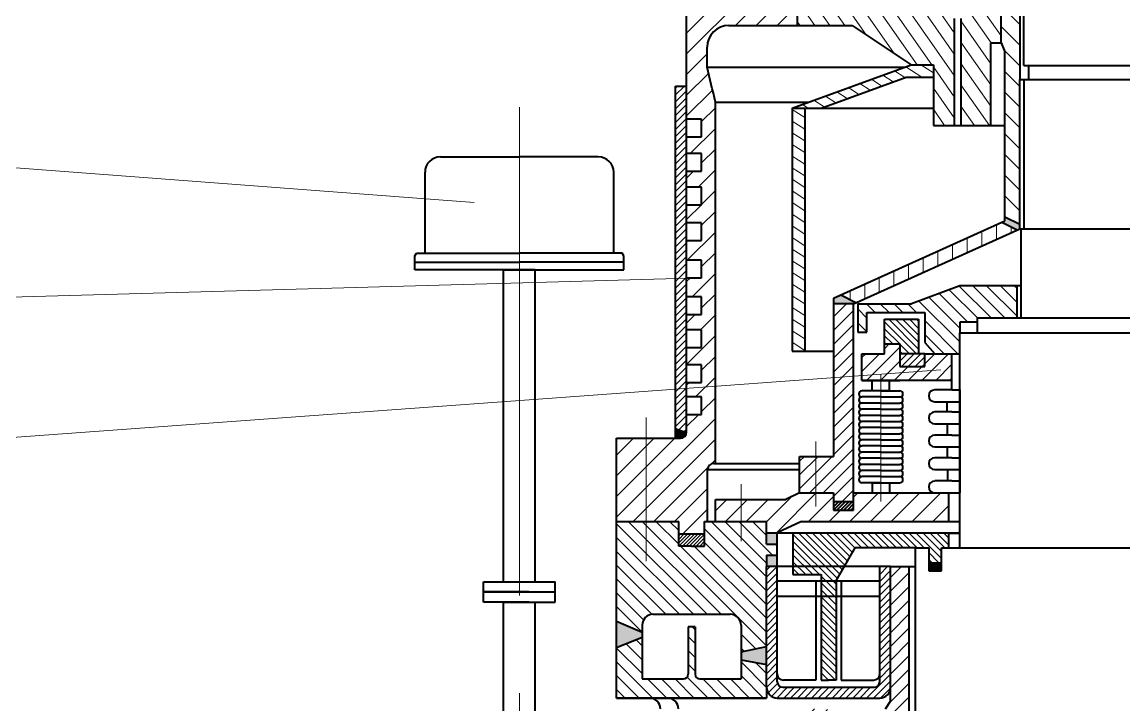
# Model space of a CAD drawing. Header units: millimetres. Extents: x 2879 to 23145, y -3142 to 6314.
# Drawn here: x 22668.9 to 22740.5, y -2592.6 to -2548.2 of the extents above; entities that cross this region are included whole.
import ezdxf

# ---------------------------------------------------------------- set-up
doc = ezdxf.new("R2010")
doc.units = ezdxf.units.MM
doc.linetypes.add('осевая', pattern=[50.8, 31.75, -6.35, 6.35, -6.35])
doc.layers.get('0').update_dxf_attribs({"lineweight": 40})
for name, color, linetype, lineweight in [('1', 7, 'Continuous', 40), ('Оси', 7, 'осевая', 20), ('Размеры', 7, 'Continuous', 20), ('штриховка', 7, 'Continuous', 20)]:
    doc.layers.add(name, color=color, linetype=linetype, lineweight=lineweight)
pattern_1 = [(45, (22325.3025, -3064.2929), (-0.4490128, 0.4490128), [])]
pattern_2 = [(45, (22325.3025, -3064.2929), (-0.2245064, 0.2245064), [])]
pattern_3 = [(135, (22325.3025, -3064.2929), (-0.2245064, -0.2245064), [])]
pattern_4 = [(135, (22325.3025, -3064.2929), (-0.4490128, -0.4490128), [])]

msp = doc.modelspace()

# ---------------------------------------------------------------- hatches: boundary and pattern name
h = msp.add_hatch()
h.set_pattern_fill('ANSI31', color=256, scale=0.05)
h.set_pattern_definition([(45, (22325.3025, -3064.29292), (-0.1122532, 0.1122532), [])])
h.paths.add_polyline_path([(22721.637, -2579.391), (22721.637, -2579.953), (22722.938, -2579.953), (22722.938, -2579.391)])
h = msp.add_hatch(color=256)
h.dxf.hatch_style = 1
h.paths.add_polyline_path([(22717.284, -2582.889), (22717.284, -2583.625), (22717.984, -2583.625), (22717.984, -2582.889)])
h.paths.add_polyline_path([(22717.284, -2581.423), (22717.284, -2582.156), (22717.984, -2582.156), (22717.984, -2581.423)])
h = msp.add_hatch(color=256)
h.dxf.hatch_style = 1
h.paths.add_polyline_path([(22728.661, -2583.901), (22728.661, -2583.369), (22727.824, -2583.369), (22727.824, -2583.901)])
h = msp.add_hatch(color=256)
h.dxf.hatch_style = 1
h.paths.add_polyline_path([(22709.203, -2588.229), (22709.203, -2587.915), (22707.543, -2587.2), (22707.543, -2588.909)])
h.paths.add_polyline_path([(22717.284, -2589.991), (22717.284, -2588.822), (22715.625, -2589.175), (22715.625, -2589.677)])
at = {"layer": 'штриховка'}
h = msp.add_hatch(dxfattribs=at)
h.set_pattern_fill('ANSI31', color=256, scale=0.3)
edge = h.paths.add_edge_path()
edge.add_arc((22713.853, -2577.308), 0.4, 90, 180, ccw=False)
edge.add_line((22713.853, -2576.908), (22713.962, -2576.908))
edge.add_line((22713.962, -2576.908), (22713.962, -2571.893))
edge.add_line((22713.962, -2571.893), (22712.087, -2572.03))
edge.add_line((22712.087, -2572.03), (22712.087, -2572.586))
edge.add_line((22712.087, -2572.586), (22713.067, -2572.586))
edge.add_line((22713.067, -2572.586), (22713.067, -2573.731))
edge.add_line((22713.067, -2573.731), (22712.087, -2573.731))
edge.add_line((22712.087, -2573.731), (22712.087, -2574.87))
edge.add_arc((22711.687, -2574.87), 0.4, 270, 360, ccw=False)
edge.add_line((22711.687, -2575.27), (22711.371, -2575.27))
edge.add_line((22711.371, -2575.27), (22709.457, -2575.27))
edge.add_line((22709.457, -2575.27), (22709.457, -2580.69))
edge.add_line((22709.457, -2580.69), (22711.576, -2580.69))
edge.add_line((22711.576, -2580.69), (22711.576, -2581.488))
edge.add_line((22711.576, -2581.488), (22713.252, -2581.488))
edge.add_line((22713.252, -2581.488), (22713.252, -2580.69))
edge.add_line((22713.252, -2580.69), (22713.453, -2580.69))
edge.add_line((22713.453, -2580.69), (22713.453, -2577.308))
h.paths.add_polyline_path([(22709.457, -2575.27), (22707.543, -2575.27), (22707.543, -2580.69), (22709.457, -2580.69)])
edge = h.paths.add_edge_path()
edge.add_spline(control_points=[(22713.962, -2553.413), (22713.784, -2552.656), (22713.427, -2551.92), (22713.427, -2551.142)], knot_values=[0, 0, 0, 0, 2.333829, 2.333829, 2.333829, 2.333829], degree=3, periodic=0)
edge.add_line((22713.427, -2551.142), (22713.427, -2549.836))
edge.add_arc((22714.827, -2549.836), 1.4, 90, 180, ccw=False)
edge.add_line((22714.827, -2548.436), (22717.935, -2548.436))
edge.add_line((22717.935, -2548.436), (22719.301, -2548.436))
edge.add_line((22719.301, -2548.436), (22719.301, -2543.784))
edge.add_line((22719.301, -2543.784), (22721.845, -2543.784))
edge.add_line((22721.845, -2543.784), (22721.845, -2527.762))
edge.add_line((22721.845, -2527.762), (22718.004, -2528.153))
edge.add_line((22718.004, -2528.153), (22718.004, -2539.342))
edge.add_line((22718.004, -2539.342), (22715.433, -2539.342))
edge.add_line((22715.433, -2539.342), (22715.433, -2540.666))
edge.add_line((22715.433, -2540.666), (22715.433, -2544.879))
edge.add_line((22715.433, -2544.879), (22715.433, -2545.47))
edge.add_line((22715.433, -2545.47), (22713.212, -2545.47))
edge.add_line((22713.212, -2545.47), (22712.087, -2546.826))
edge.add_line((22712.087, -2546.826), (22712.087, -2552.37))
edge.add_line((22712.087, -2552.37), (22712.087, -2554.53))
edge.add_line((22712.087, -2554.53), (22713.067, -2554.53))
edge.add_line((22713.067, -2554.53), (22713.067, -2555.675))
edge.add_line((22713.067, -2555.675), (22712.087, -2555.675))
edge.add_line((22712.087, -2555.675), (22712.087, -2556.762))
edge.add_line((22712.087, -2556.762), (22713.067, -2556.762))
edge.add_line((22713.067, -2556.762), (22713.067, -2557.907))
edge.add_line((22713.067, -2557.907), (22712.087, -2557.907))
edge.add_line((22712.087, -2557.907), (22712.087, -2558.942))
edge.add_line((22712.087, -2558.942), (22713.067, -2558.942))
edge.add_line((22713.067, -2558.942), (22713.067, -2560.087))
edge.add_line((22713.067, -2560.087), (22712.087, -2560.087))
edge.add_line((22712.087, -2560.087), (22712.087, -2561.273))
edge.add_line((22712.087, -2561.273), (22713.067, -2561.273))
edge.add_line((22713.067, -2561.273), (22713.067, -2562.418))
edge.add_line((22713.067, -2562.418), (22712.087, -2562.418))
edge.add_line((22712.087, -2562.418), (22712.087, -2563.697))
edge.add_line((22712.087, -2563.697), (22713.067, -2563.697))
edge.add_line((22713.067, -2563.697), (22713.067, -2564.843))
edge.add_line((22713.067, -2564.843), (22712.087, -2564.87))
edge.add_line((22712.087, -2564.87), (22712.087, -2566.082))
edge.add_line((22712.087, -2566.082), (22713.067, -2566.082))
edge.add_line((22713.067, -2566.082), (22713.067, -2567.228))
edge.add_line((22713.067, -2567.228), (22712.087, -2567.228))
edge.add_line((22712.087, -2567.228), (22712.087, -2568.229))
edge.add_line((22712.087, -2568.229), (22713.067, -2568.229))
edge.add_line((22713.067, -2568.229), (22713.067, -2569.374))
edge.add_line((22713.067, -2569.374), (22712.087, -2569.374))
edge.add_line((22712.087, -2569.374), (22712.087, -2570.495))
edge.add_line((22712.087, -2570.495), (22713.067, -2570.495))
edge.add_line((22713.067, -2570.495), (22713.067, -2571.64))
edge.add_line((22713.067, -2571.64), (22712.087, -2571.64))
edge.add_line((22712.087, -2571.64), (22712.087, -2572.03))
edge.add_line((22712.087, -2572.03), (22713.962, -2571.893))
edge.add_line((22713.962, -2571.893), (22713.962, -2553.413))
h.paths.add_polyline_path([(22721.845, -2518.806), (22721.562, -2518.806), (22721.562, -2516.923), (22721.845, -2516.923), (22721.845, -2515.972), (22720.931, -2515.972), (22720.931, -2515.072), (22720.931, -2514.397), (22718.801, -2514.397), (22716.987, -2514.397), (22716.987, -2515.218), (22718.004, -2515.688), (22718.004, -2528.153), (22721.845, -2527.762)])
h = msp.add_hatch(dxfattribs=at)
h.set_pattern_fill('ANSI31', color=256, scale=0.25, angle=80)
h.paths.add_polyline_path([(22732.519, -2536.512), (22732.061, -2536.512), (22732.061, -2535.598), (22733.506, -2535.598), (22734.004, -2536.02), (22734.57, -2536.02), (22734.57, -2534.863), (22734.004, -2534.863), (22734.004, -2533.794), (22732.686, -2533.794), (22732.686, -2534.82), (22732, -2534.82), (22732, -2535.235), (22730.453, -2535.235), (22730.453, -2535.878), (22730.072, -2535.878), (22730.072, -2546.313), (22730.597, -2546.313), (22730.597, -2547.98), (22729.908, -2547.98), (22729.908, -2554.931), (22731.857, -2554.931), (22731.857, -2549.568), (22732.519, -2549.568)])
h.paths.add_polyline_path([(22729.574, -2535.878), (22728.725, -2535.878), (22728.078, -2536.785), (22728.078, -2538.102), (22727.317, -2538.892), (22724.799, -2538.892), (22724.214, -2538.102), (22723.745, -2538.102), (22723.745, -2543.784), (22722.896, -2543.784), (22722.896, -2546.673), (22729.034, -2546.673), (22729.034, -2546.313), (22729.574, -2546.313)])
h.paths.add_polyline_path([(22729.484, -2547.98), (22729.034, -2547.98), (22729.034, -2547.372), (22721.845, -2547.372), (22721.845, -2543.784), (22719.301, -2543.784), (22719.301, -2548.436), (22722.846, -2548.436), (22726.681, -2550.991), (22728.12, -2550.991), (22728.12, -2554.931), (22729.484, -2554.931)])
h = msp.add_hatch(dxfattribs=at)
h.set_pattern_fill('ANSI31', color=256, scale=0.3, angle=90)
h.paths.add_polyline_path([(22733.734, -2536.512), (22732.519, -2536.512), (22732.519, -2549.568), (22732.759, -2550.146), (22732.761, -2551.946), (22732.761, -2560.869), (22733.734, -2561.347), (22733.734, -2551.946)])
h = msp.add_hatch(dxfattribs=at)
h.set_pattern_fill('ANSI31', color=256, scale=0.2, angle=102)
h.paths.add_polyline_path([(22726.354, -2551.793), (22728.12, -2551.793), (22728.12, -2550.991), (22726.681, -2550.991), (22718.958, -2553.804), (22720.831, -2553.804)])
h = msp.add_hatch(dxfattribs=at)
h.set_pattern_fill('ANSI31', color=256, scale=0.1)
h.set_pattern_definition(pattern_2)
h.paths.add_polyline_path([(22712.087, -2552.37), (22711.371, -2552.37), (22711.371, -2575.27), (22711.687, -2575.27, 0.414214), (22712.087, -2574.87)])
h = msp.add_hatch(dxfattribs=at)
h.set_pattern_fill('ANSI31', color=256, scale=0.2, angle=102)
h.paths.add_polyline_path([(22718.958, -2569.606), (22719.775, -2569.606), (22719.775, -2553.804), (22718.958, -2553.804)])
h = msp.add_hatch(color=256, dxfattribs=at)
h.dxf.hatch_style = 1
h.paths.add_polyline_path([(22722.103, -2565.962), (22721.637, -2566.173), (22721.637, -2566.529), (22722.938, -2566.529), (22723.091, -2566.46)])
h.paths.add_polyline_path([(22733.734, -2561.347), (22732.761, -2560.869), (22732.761, -2561.133), (22732.576, -2561.216), (22733.569, -2561.732), (22733.734, -2561.657)])
h = msp.add_hatch(dxfattribs=at)
h.set_pattern_fill('ANSI31', color=256, scale=0.3, angle=45)
h.set_pattern_definition([(90, (22222.6435, -3064.2929), (-0.9525, 2e-16), [])])
h.paths.add_polyline_path([(22733.569, -2561.732), (22732.576, -2561.216), (22722.103, -2565.962), (22723.091, -2566.46)])
h = msp.add_hatch(dxfattribs=at)
h.set_pattern_fill('ANSI31', color=256, scale=0.2, angle=90)
h.set_pattern_definition(pattern_4)
h.paths.add_polyline_path([(22729.837, -2567.732), (22730.981, -2567.732), (22730.981, -2567.445), (22733.56, -2567.445), (22733.56, -2565.362), (22729.837, -2565.362), (22726.71, -2566.529), (22723.205, -2566.529), (22723.205, -2568.37), (22723.806, -2568.37), (22723.806, -2567.102), (22727.561, -2567.102), (22727.561, -2569.046), (22728.209, -2569.781), (22729.837, -2569.781), (22729.837, -2568.41)])
h = msp.add_hatch(dxfattribs=at)
h.set_pattern_fill('ANSI31', color=256, scale=0.2)
h.set_pattern_definition(pattern_1)
h.paths.add_polyline_path([(22722.938, -2566.529), (22721.637, -2566.529), (22721.637, -2576.455), (22719.433, -2576.455), (22719.433, -2578.829), (22721.637, -2578.829), (22721.637, -2579.391), (22722.938, -2579.391), (22722.938, -2578.829)])
h = msp.add_hatch(dxfattribs=at)
h.set_pattern_fill('ANSI31', color=256, scale=0.1, angle=90)
h.set_pattern_definition(pattern_3)
h.paths.add_polyline_path([(22725.948, -2569.146), (22725.948, -2569.781), (22727.164, -2569.781), (22727.164, -2567.531), (22724.951, -2567.531), (22724.951, -2569.146)])
h = msp.add_hatch(dxfattribs=at)
h.set_pattern_fill('ANSI31', color=256, scale=0.2)
h.set_pattern_definition(pattern_1)
h.paths.add_polyline_path([(22725.948, -2570.604), (22725.948, -2569.781), (22725.948, -2569.146), (22724.951, -2569.146), (22724.951, -2569.781), (22723.474, -2569.781), (22723.474, -2571.517), (22729.328, -2571.517), (22729.328, -2569.781), (22727.561, -2569.781), (22727.561, -2570.604)])
h = msp.add_hatch(dxfattribs=at)
h.set_pattern_fill('ANSI31', color=256, scale=0.1)
h.set_pattern_definition(pattern_2)
h.paths.add_polyline_path([(22727.561, -2570.604), (22727.561, -2569.781), (22725.948, -2569.781), (22725.948, -2570.604)])
h = msp.add_hatch(color=256, dxfattribs=at)
h.dxf.hatch_style = 1
h.paths.add_polyline_path([(22711.371, -2574.619), (22711.371, -2575.27), (22711.687, -2575.27, 0.414214), (22712.087, -2574.87)])
h = msp.add_hatch(dxfattribs=at)
h.set_pattern_fill('ANSI31', color=256, scale=0.3)
h.set_pattern_definition([(45, (22325.3025, -3064.2929), (-0.6735192, 0.6735192), [])])
h.paths.add_polyline_path([(22713.962, -2579.25), (22713.962, -2580.69), (22717.284, -2580.69), (22717.284, -2581.423), (22717.984, -2581.423), (22719.551, -2580.69), (22729.131, -2580.69), (22729.131, -2578.829), (22728.212, -2578.829), (22722.938, -2578.829), (22722.938, -2579.953), (22721.637, -2579.953), (22721.637, -2578.829), (22719.433, -2578.829), (22718.534, -2579.25)])
h = msp.add_hatch(dxfattribs=at)
h.set_pattern_fill('ANSI31', color=256, scale=0.2, angle=90)
h.set_pattern_definition(pattern_4)
h.paths.add_polyline_path([(22717.284, -2583.625), (22717.284, -2582.889), (22717.984, -2582.889), (22717.984, -2582.156), (22717.284, -2582.156), (22717.284, -2580.69), (22713.252, -2580.69), (22713.252, -2582.286), (22712.414, -2582.286), (22711.576, -2582.286), (22711.576, -2580.69), (22707.543, -2580.69), (22707.543, -2587.2), (22709.203, -2587.915), (22709.203, -2587.425, -0.414214), (22709.903, -2586.725), (22714.925, -2586.725, -0.414214), (22715.625, -2587.425), (22715.625, -2589.175), (22717.284, -2588.822)])
h.paths.add_polyline_path([(22709.203, -2588.229), (22707.543, -2588.909), (22707.543, -2592.17), (22717.284, -2592.17), (22717.284, -2591.47), (22717.284, -2589.991), (22715.625, -2589.677), (22715.625, -2590.926), (22712.942, -2590.926, -0.414214), (22712.642, -2590.626), (22712.642, -2587.532), (22712.186, -2587.532), (22712.186, -2590.626, -0.414214), (22711.886, -2590.926), (22709.203, -2590.926)])
h = msp.add_hatch(dxfattribs=at)
h.set_pattern_fill('ANSI31', color=256, scale=0.05)
h.set_pattern_definition([(45, (22325.3025, -3065.1139), (-0.1122532, 0.1122532), [])])
h.paths.add_polyline_path([(22712.414, -2582.286), (22713.252, -2582.286), (22713.252, -2581.488), (22711.576, -2581.488), (22711.576, -2582.286)])
h = msp.add_hatch(dxfattribs=at)
h.set_pattern_fill('ANSI31', color=256, scale=0.1, angle=90)
h.set_pattern_definition(pattern_3)
h.paths.add_polyline_path([(22729.131, -2581.443), (22718.994, -2581.443), (22718.994, -2583.625), (22722.339, -2583.625), (22723.05, -2582.41), (22726.957, -2582.41), (22727.824, -2582.41), (22727.824, -2583.369), (22728.661, -2583.369), (22728.661, -2582.41), (22729.131, -2582.41)])
h.paths.add_polyline_path([(22722.339, -2583.625), (22718.994, -2583.625), (22718.994, -2584.146), (22720.825, -2584.146), (22720.825, -2584.55), (22721.798, -2584.55)])
h.paths.add_polyline_path([(22721.798, -2585.547), (22720.825, -2585.547), (22720.825, -2591.007), (22721.312, -2591.007), (22721.798, -2591.007)])
h.paths.add_polyline_path([(22721.798, -2584.55), (22720.825, -2584.55), (22720.825, -2585.547), (22721.798, -2585.547)])
h = msp.add_hatch(dxfattribs=at)
h.set_pattern_fill('ANSI31', color=256, scale=0.1)
h.set_pattern_definition(pattern_2)
h.paths.add_polyline_path([(22717.984, -2583.625), (22717.284, -2583.625), (22717.284, -2591.47, 0.414214), (22717.984, -2592.17), (22724.639, -2592.17, 0.414214), (22725.339, -2591.47), (22725.339, -2583.625), (22724.639, -2583.625), (22724.639, -2591.12, -0.414214), (22724.289, -2591.47), (22718.334, -2591.47, -0.414214), (22717.984, -2591.12)])
h = msp.add_hatch(dxfattribs=at)
h.set_pattern_fill('ANSI31', color=256, scale=0.2)
h.set_pattern_definition(pattern_1)
h.paths.add_polyline_path([(22720.118, -2636.774), (22721.242, -2636.774), (22721.242, -2592.87), (22720.118, -2592.87)])
h.paths.add_polyline_path([(22725.011, -2592.87), (22725.011, -2637.629), (22724.08, -2640.254), (22724.08, -2643.825), (22727.08, -2643.825), (22727.08, -2638.167), (22726.559, -2637.711), (22726.559, -2593.425), (22726.559, -2583.625), (22725.339, -2583.625), (22725.339, -2592.375)])

# ---------------------------------------------------------------- linework, layer by layer
for p, q in [((22734.004, -2551.033), (22734.004, -2536.02)), ((22719.301, -2548.436), (22719.301, -2543.784)), ((22712.087, -2552.37), (22712.087, -2546.826)), ((22714.827, -2548.436), (22717.935, -2548.436)), ((22717.935, -2548.436), (22719.301, -2548.436)), ((22719.301, -2548.436), (22722.846, -2548.436)), ((22722.846, -2548.436), (22726.681, -2550.991)), ((22713.427, -2551.142), (22713.427, -2549.836)), ((22732.761, -2551.946), (22732.759, -2550.146)), ((22718.958, -2553.804), (22726.681, -2550.991)), ((22728.12, -2550.991), (22728.12, -2554.931)), ((22734.004, -2551.033), (22741.947, -2551.033)), ((22734.33, -2551.946), (22734.33, -2551.033)), ((22720.831, -2553.804), (22726.354, -2551.793)), ((22732.761, -2561.133), (22732.761, -2551.946)), ((22733.734, -2561.657), (22733.734, -2551.946)), ((22733.734, -2551.946), (22734.004, -2551.946)), ((22734.004, -2551.946), (22734.004, -2561.657)), ((22734.004, -2551.946), (22741.947, -2551.946)), ((22711.371, -2552.37), (22712.087, -2552.37)), ((22711.371, -2575.27), (22711.371, -2552.37)), ((22712.087, -2574.87), (22712.087, -2552.37)), ((22713.962, -2576.908), (22713.962, -2553.413)), ((22718.958, -2553.804), (22718.958, -2569.606)), ((22719.775, -2553.804), (22719.775, -2569.606)), ((22713.067, -2554.53), (22712.087, -2554.53)), ((22713.067, -2555.675), (22713.067, -2554.53)), ((22712.087, -2555.675), (22713.067, -2555.675)), ((22696.095, -2556.978), (22701.225, -2556.978)), ((22706.355, -2556.978), (22701.225, -2556.978)), ((22713.067, -2556.762), (22712.087, -2556.762)), ((22713.067, -2557.907), (22713.067, -2556.762)), ((22712.087, -2557.907), (22713.067, -2557.907)), ((22695.095, -2563.244), (22695.095, -2557.978)), ((22707.355, -2563.244), (22707.355, -2557.978)), ((22713.067, -2558.942), (22712.087, -2558.942)), ((22713.067, -2560.087), (22713.067, -2558.942)), ((22712.087, -2560.087), (22713.067, -2560.087)), ((22713.067, -2561.273), (22712.087, -2561.273)), ((22713.067, -2562.418), (22713.067, -2561.273)), ((22721.637, -2566.173), (22732.761, -2561.133)), ((22732.576, -2561.216), (22733.569, -2561.732)), ((22732.761, -2560.869), (22733.734, -2561.347)), ((22722.938, -2566.529), (22733.734, -2561.657)), ((22733.734, -2561.657), (22733.827, -2561.657)), ((22733.827, -2567.445), (22733.827, -2561.657)), ((22733.827, -2561.657), (22741.947, -2561.657)), ((22712.087, -2562.418), (22713.067, -2562.418)), ((22694.444, -2563.403), (22694.539, -2563.244)), ((22694.444, -2563.83), (22694.444, -2563.403)), ((22694.539, -2563.244), (22701.225, -2563.244)), ((22707.912, -2563.244), (22701.225, -2563.244)), ((22708.007, -2563.403), (22707.912, -2563.244)), ((22708.007, -2563.83), (22708.007, -2563.403)), ((22694.444, -2564.313), (22694.444, -2563.83)), ((22694.444, -2563.83), (22701.225, -2563.83)), ((22701.225, -2564.313), (22694.444, -2564.313)), ((22700.195, -2584.607), (22700.195, -2564.313)), ((22700.195, -2564.313), (22702.256, -2564.313)), ((22702.256, -2564.313), (22700.195, -2564.313)), ((22708.007, -2563.83), (22701.225, -2563.83)), ((22701.225, -2564.313), (22708.007, -2564.313)), ((22702.256, -2584.607), (22702.256, -2564.313)), ((22708.007, -2564.313), (22708.007, -2563.83)), ((22713.067, -2563.697), (22712.087, -2563.697)), ((22713.067, -2564.843), (22713.067, -2563.697)), ((22712.087, -2564.843), (22713.067, -2564.843)), ((22729.837, -2565.362), (22726.71, -2566.529)), ((22733.827, -2565.362), (22729.837, -2565.362)), ((22733.56, -2567.445), (22733.56, -2565.362)), ((22713.067, -2566.082), (22712.087, -2566.082)), ((22713.067, -2567.228), (22713.067, -2566.082)), ((22721.637, -2566.173), (22721.637, -2576.455)), ((22722.938, -2566.529), (22721.637, -2566.529)), ((22723.091, -2566.46), (22722.103, -2565.962)), ((22722.938, -2578.829), (22722.938, -2566.529)), ((22723.205, -2566.529), (22726.71, -2566.529)), ((22723.205, -2566.529), (22723.205, -2568.37)), ((22712.087, -2567.228), (22713.067, -2567.228)), ((22723.806, -2567.102), (22727.561, -2567.102)), ((22723.806, -2568.37), (22723.806, -2567.102)), ((22727.561, -2567.102), (22727.561, -2569.046)), ((22724.951, -2567.531), (22727.164, -2567.531)), ((22724.951, -2569.146), (22724.951, -2567.531)), ((22727.164, -2567.531), (22727.164, -2569.781)), ((22729.837, -2567.732), (22729.837, -2568.41)), ((22730.981, -2567.732), (22729.837, -2567.732)), ((22730.981, -2567.445), (22741.947, -2567.445)), ((22730.981, -2568.41), (22730.981, -2567.445)), ((22713.067, -2568.229), (22712.087, -2568.229)), ((22713.067, -2569.374), (22713.067, -2568.229)), ((22723.205, -2568.37), (22723.806, -2568.37)), ((22729.837, -2568.41), (22741.947, -2568.41)), ((22729.837, -2582.41), (22729.837, -2568.41)), ((22712.087, -2569.374), (22713.067, -2569.374)), ((22724.951, -2569.146), (22725.948, -2569.146)), ((22724.951, -2569.781), (22724.951, -2569.146)), ((22725.948, -2569.146), (22725.948, -2569.781)), ((22727.561, -2569.046), (22728.209, -2569.781)), ((22718.958, -2569.606), (22721.637, -2569.606)), ((22723.474, -2571.517), (22723.474, -2569.781)), ((22723.474, -2569.781), (22724.951, -2569.781)), ((22725.948, -2569.781), (22725.948, -2570.604)), ((22727.561, -2569.781), (22725.948, -2569.781)), ((22727.561, -2569.781), (22729.837, -2569.781)), ((22727.561, -2570.604), (22727.561, -2569.781)), ((22729.328, -2572.129), (22729.328, -2569.781)), ((22713.067, -2570.495), (22712.087, -2570.495)), ((22713.067, -2571.64), (22713.067, -2570.495)), ((22725.948, -2570.604), (22727.561, -2570.604)), ((22729.328, -2571.517), (22723.474, -2571.517)), ((22723.474, -2571.517), (22725.948, -2571.517)), ((22724.141, -2572.192), (22724.141, -2571.517)), ((22725.281, -2572.192), (22725.281, -2571.517)), ((22712.087, -2571.64), (22713.067, -2571.64)), ((22724.711, -2572.192), (22723.474, -2572.192)), ((22725.281, -2572.192), (22724.141, -2572.192)), ((22724.711, -2572.192), (22725.948, -2572.192)), ((22729.328, -2572.129), (22728.212, -2572.129)), ((22729.328, -2572.129), (22729.837, -2572.129)), ((22729.837, -2572.129), (22729.837, -2578.829)), ((22713.067, -2572.586), (22712.087, -2572.586)), ((22713.067, -2573.731), (22713.067, -2572.586)), ((22724.711, -2572.59), (22723.474, -2572.59)), ((22724.711, -2572.59), (22723.474, -2572.59)), ((22724.711, -2572.59), (22725.948, -2572.59)), ((22724.711, -2572.59), (22725.948, -2572.59)), ((22728.212, -2572.902), (22729.837, -2572.902)), ((22729.024, -2573.566), (22729.024, -2572.902)), ((22724.711, -2572.989), (22723.474, -2572.989)), ((22724.711, -2572.989), (22723.474, -2572.989)), ((22724.711, -2573.388), (22723.474, -2573.388)), ((22724.711, -2573.388), (22723.474, -2573.388)), ((22724.711, -2572.989), (22725.948, -2572.989)), ((22724.711, -2572.989), (22725.948, -2572.989)), ((22724.711, -2573.388), (22725.948, -2573.388)), ((22724.711, -2573.388), (22725.948, -2573.388)), ((22729.328, -2573.566), (22728.212, -2573.566)), ((22729.328, -2573.566), (22729.837, -2573.566)), ((22712.087, -2573.731), (22713.067, -2573.731)), ((22724.711, -2573.786), (22723.474, -2573.786)), ((22724.711, -2573.786), (22723.474, -2573.786)), ((22724.711, -2574.185), (22723.474, -2574.185)), ((22724.711, -2574.185), (22723.474, -2574.185)), ((22724.711, -2573.786), (22725.948, -2573.786)), ((22724.711, -2573.786), (22725.948, -2573.786)), ((22724.711, -2574.185), (22725.948, -2574.185)), ((22724.711, -2574.185), (22725.948, -2574.185)), ((22728.212, -2574.339), (22729.837, -2574.339)), ((22729.024, -2574.339), (22729.024, -2575.065)), ((22724.711, -2574.583), (22723.474, -2574.583)), ((22724.711, -2574.583), (22723.474, -2574.583)), ((22724.711, -2574.982), (22723.474, -2574.982)), ((22724.711, -2574.982), (22723.474, -2574.982)), ((22724.711, -2574.583), (22725.948, -2574.583)), ((22724.711, -2574.583), (22725.948, -2574.583)), ((22724.711, -2574.982), (22725.948, -2574.982)), ((22724.711, -2574.982), (22725.948, -2574.982)), ((22729.328, -2575.065), (22728.212, -2575.065)), ((22729.328, -2575.065), (22729.837, -2575.065)), ((22707.543, -2592.17), (22707.543, -2575.27)), ((22707.543, -2575.27), (22711.371, -2575.27)), ((22711.371, -2575.27), (22711.687, -2575.27)), ((22724.711, -2575.381), (22723.474, -2575.381)), ((22724.711, -2575.381), (22723.474, -2575.381)), ((22724.711, -2575.779), (22723.474, -2575.779)), ((22724.711, -2575.779), (22723.474, -2575.779)), ((22724.711, -2575.381), (22725.948, -2575.381)), ((22724.711, -2575.381), (22725.948, -2575.381)), ((22724.711, -2575.779), (22725.948, -2575.779)), ((22724.711, -2575.779), (22725.948, -2575.779)), ((22728.212, -2575.837), (22729.837, -2575.837)), ((22729.024, -2575.837), (22729.024, -2576.54)), ((22719.433, -2576.455), (22721.637, -2576.455)), ((22719.433, -2578.829), (22719.433, -2576.455)), ((22724.711, -2576.178), (22723.474, -2576.178)), ((22724.711, -2576.178), (22723.474, -2576.178)), ((22724.711, -2576.178), (22725.948, -2576.178)), ((22724.711, -2576.178), (22725.948, -2576.178)), ((22729.328, -2576.54), (22728.212, -2576.54)), ((22729.328, -2576.54), (22729.837, -2576.54)), ((22713.853, -2576.908), (22719.433, -2576.908)), ((22724.711, -2576.577), (22723.474, -2576.577)), ((22724.711, -2576.577), (22723.474, -2576.577)), ((22724.711, -2576.975), (22723.474, -2576.975)), ((22724.711, -2576.975), (22723.474, -2576.975)), ((22724.711, -2576.577), (22725.948, -2576.577)), ((22724.711, -2576.577), (22725.948, -2576.577)), ((22724.711, -2576.975), (22725.948, -2576.975)), ((22724.711, -2576.975), (22725.948, -2576.975)), ((22713.453, -2577.308), (22719.433, -2577.308)), ((22713.453, -2580.69), (22713.453, -2577.308)), ((22724.711, -2577.374), (22723.474, -2577.374)), ((22724.711, -2577.374), (22723.474, -2577.374)), ((22724.711, -2577.773), (22723.474, -2577.773)), ((22724.711, -2577.773), (22723.474, -2577.773)), ((22724.711, -2577.374), (22725.948, -2577.374)), ((22724.711, -2577.374), (22725.948, -2577.374)), ((22724.711, -2577.773), (22725.948, -2577.773)), ((22724.711, -2577.773), (22725.948, -2577.773)), ((22728.212, -2577.313), (22729.837, -2577.313)), ((22729.033, -2577.313), (22729.033, -2578.056)), ((22724.711, -2578.171), (22723.474, -2578.171)), ((22724.141, -2578.171), (22725.281, -2578.171)), ((22724.141, -2578.171), (22724.141, -2578.829)), ((22724.711, -2578.171), (22725.948, -2578.171)), ((22725.281, -2578.171), (22725.281, -2578.829)), ((22729.328, -2578.056), (22728.212, -2578.056)), ((22729.328, -2578.056), (22729.837, -2578.056)), ((22713.962, -2580.69), (22713.962, -2579.25)), ((22713.962, -2579.25), (22718.534, -2579.25)), ((22719.433, -2578.829), (22718.534, -2579.25)), ((22719.433, -2578.829), (22721.637, -2578.829)), ((22721.637, -2578.829), (22721.637, -2579.953)), ((22721.637, -2579.391), (22722.938, -2579.391)), ((22722.938, -2578.829), (22729.837, -2578.829)), ((22722.938, -2579.953), (22722.938, -2578.829)), ((22728.212, -2578.829), (22729.837, -2578.829)), ((22729.131, -2580.69), (22729.131, -2578.829)), ((22707.543, -2592.17), (22707.543, -2579.87)), ((22721.637, -2579.953), (22722.938, -2579.953)), ((22707.543, -2580.69), (22711.576, -2580.69)), ((22711.576, -2582.286), (22711.576, -2580.69)), ((22713.252, -2582.286), (22713.252, -2580.69)), ((22713.252, -2580.69), (22717.284, -2580.69)), ((22717.284, -2582.156), (22717.284, -2580.69)), ((22719.551, -2580.69), (22717.984, -2581.423)), ((22719.551, -2580.69), (22729.837, -2580.69)), ((22711.576, -2581.488), (22713.252, -2581.488)), ((22717.284, -2581.423), (22717.984, -2581.423)), ((22717.284, -2581.423), (22717.984, -2581.423)), ((22717.284, -2581.423), (22717.984, -2581.423)), ((22717.984, -2582.156), (22717.984, -2581.423)), ((22717.984, -2581.423), (22729.837, -2581.423)), ((22718.994, -2581.443), (22718.994, -2584.146)), ((22729.131, -2581.443), (22718.994, -2581.443)), ((22729.131, -2582.41), (22729.131, -2581.443)), ((22729.131, -2581.443), (22729.837, -2581.443)), ((22712.414, -2582.286), (22711.576, -2582.286)), ((22712.414, -2582.286), (22713.252, -2582.286)), ((22717.284, -2582.156), (22717.984, -2582.156)), ((22717.284, -2582.156), (22717.984, -2582.156)), ((22717.984, -2582.889), (22717.984, -2582.156)), ((22717.284, -2582.889), (22717.984, -2582.889)), ((22717.284, -2582.889), (22717.284, -2583.625)), ((22717.984, -2583.625), (22717.984, -2582.889)), ((22721.798, -2584.55), (22723.05, -2582.41)), ((22726.957, -2582.41), (22723.05, -2582.41)), ((22726.957, -2637.425), (22726.957, -2582.41)), ((22726.957, -2582.41), (22727.824, -2582.41)), ((22727.824, -2582.41), (22727.824, -2583.901)), ((22728.661, -2583.901), (22728.661, -2582.41)), ((22728.661, -2582.41), (22741.947, -2582.41)), ((22717.284, -2591.47), (22717.284, -2583.625)), ((22725.339, -2583.625), (22717.284, -2583.625)), ((22717.984, -2591.12), (22717.984, -2583.625)), ((22724.639, -2591.12), (22724.639, -2583.625)), ((22725.339, -2583.625), (22726.559, -2583.625)), ((22725.339, -2592.375), (22725.339, -2583.625)), ((22726.559, -2593.425), (22726.559, -2583.625)), ((22726.559, -2583.625), (22726.957, -2583.625)), ((22727.824, -2583.369), (22728.661, -2583.369)), ((22718.994, -2584.146), (22720.825, -2584.146)), ((22720.825, -2584.146), (22720.825, -2584.55)), ((22727.824, -2583.901), (22728.661, -2583.901)), ((22698.895, -2585.274), (22698.895, -2584.607)), ((22698.895, -2584.607), (22703.556, -2584.607)), ((22703.556, -2585.274), (22703.556, -2584.607)), ((22717.984, -2584.55), (22724.639, -2584.55)), ((22720.481, -2584.55), (22720.481, -2591.007)), ((22720.825, -2584.55), (22720.825, -2591.007)), ((22721.798, -2584.55), (22721.798, -2591.007)), ((22722.142, -2584.55), (22722.142, -2591.007)), ((22698.895, -2585.94), (22698.895, -2585.274)), ((22698.895, -2585.274), (22703.556, -2585.274)), ((22700.609, -2585.274), (22698.895, -2585.274)), ((22701.841, -2585.274), (22700.609, -2585.274)), ((22701.841, -2585.274), (22703.556, -2585.274)), ((22703.556, -2585.94), (22703.556, -2585.274)), ((22717.984, -2585.547), (22724.639, -2585.547)), ((22700.609, -2585.94), (22698.895, -2585.94)), ((22700.195, -2645.239), (22700.195, -2585.94)), ((22700.195, -2585.94), (22702.256, -2585.94)), ((22701.841, -2585.94), (22700.609, -2585.94)), ((22701.841, -2585.94), (22703.556, -2585.94)), ((22702.256, -2645.239), (22702.256, -2585.94)), ((22709.203, -2587.915), (22707.543, -2587.2)), ((22709.903, -2586.725), (22714.925, -2586.725)), ((22709.203, -2587.425), (22709.203, -2590.926)), ((22712.642, -2587.532), (22712.186, -2587.532)), ((22712.186, -2587.532), (22712.186, -2590.626)), ((22712.642, -2587.532), (22712.642, -2590.626)), ((22715.625, -2587.425), (22715.625, -2590.926)), ((22709.203, -2588.229), (22707.543, -2588.909)), ((22715.625, -2589.175), (22717.284, -2588.822)), ((22715.625, -2589.677), (22717.284, -2589.991)), ((22709.203, -2590.926), (22711.886, -2590.926)), ((22712.942, -2590.926), (22715.625, -2590.926)), ((22717.284, -2591.47), (22717.284, -2592.17)), ((22718.334, -2591.47), (22724.289, -2591.47)), ((22720.481, -2591.007), (22718.384, -2591.007)), ((22720.825, -2591.007), (22721.312, -2591.007)), ((22721.798, -2591.007), (22721.312, -2591.007)), ((22722.142, -2591.007), (22724.239, -2591.007)), ((22717.284, -2592.17), (22707.543, -2592.17)), ((22707.543, -2592.17), (22717.284, -2592.17)), ((22717.984, -2592.17), (22724.639, -2592.17)), ((22725.011, -2592.87), (22725.339, -2592.375))]:
    msp.add_line(p, q)
at = {"color": 0}
for p, q in [((22713.427, -2551.142), (22726.268, -2551.142)), ((22726.681, -2550.991), (22728.12, -2550.991)), ((22726.354, -2551.793), (22728.12, -2551.793)), ((22713.962, -2553.413), (22720.027, -2553.414)), ((22718.958, -2553.804), (22728.12, -2553.804))]:
    msp.add_line(p, q, dxfattribs=at)
for centre, radius, start, end in [((22714.827, -2549.836), 1.4, 90, 180), ((22696.095, -2557.978), 1, 90, 180), ((22706.355, -2557.978), 1, 0, 90), ((22723.474, -2572.391), 0.199, 90, 270), ((22725.948, -2572.391), 0.199, 270, 90), ((22728.212, -2572.516), 0.386, 90, 270), ((22723.474, -2572.79), 0.199, 90, 270), ((22725.948, -2572.79), 0.199, 270, 90), ((22723.474, -2573.188), 0.199, 90, 270), ((22723.474, -2573.587), 0.199, 90, 270), ((22725.948, -2573.188), 0.199, 270, 90), ((22725.948, -2573.587), 0.199, 270, 90), ((22728.212, -2573.952), 0.386, 90, 270), ((22723.474, -2573.986), 0.199, 90, 270), ((22723.474, -2574.384), 0.199, 90, 270), ((22725.948, -2573.986), 0.199, 270, 90), ((22725.948, -2574.384), 0.199, 270, 90), ((22711.687, -2574.87), 0.4, 270, 0), ((22723.474, -2574.783), 0.199, 90, 270), ((22723.474, -2575.181), 0.199, 90, 270), ((22725.948, -2574.783), 0.199, 270, 90), ((22725.948, -2575.181), 0.199, 270, 90), ((22728.212, -2575.451), 0.386, 90, 270), ((22723.474, -2575.58), 0.199, 90, 270), ((22723.474, -2575.979), 0.199, 90, 270), ((22725.948, -2575.58), 0.199, 270, 90), ((22725.948, -2575.979), 0.199, 270, 90), ((22723.474, -2576.377), 0.199, 90, 270), ((22725.948, -2576.377), 0.199, 270, 90), ((22728.212, -2576.926), 0.386, 90, 270), ((22713.853, -2577.308), 0.4, 90, 180), ((22723.474, -2576.776), 0.199, 90, 270), ((22723.474, -2577.175), 0.199, 90, 270), ((22725.948, -2576.776), 0.199, 270, 90), ((22725.948, -2577.175), 0.199, 270, 90), ((22723.474, -2577.573), 0.199, 90, 270), ((22723.474, -2577.972), 0.199, 90, 270), ((22725.948, -2577.573), 0.199, 270, 90), ((22725.948, -2577.972), 0.199, 270, 90), ((22728.212, -2578.443), 0.386, 90, 270), ((22709.903, -2587.425), 0.7, 90, 180), ((22714.925, -2587.425), 0.7, 0, 90), ((22711.886, -2590.626), 0.3, 270, 0), ((22712.942, -2590.626), 0.3, 180, 270), ((22718.384, -2590.607), 0.4, 180, 270), ((22724.239, -2590.607), 0.4, 270, 0), ((22717.984, -2591.47), 0.7, 180, 270), ((22718.334, -2591.12), 0.35, 180, 270), ((22724.289, -2591.12), 0.35, 270, 0), ((22724.639, -2591.47), 0.7, 270, 0), ((22709.688, -2592.87), 0.7, 0, 90), ((22710.857, -2592.87), 0.7, 0, 90)]:
    msp.add_arc(centre, radius, start, end)
at = {"end_tangent": (0, 1)}
msp.add_spline([(22713.962, -2553.413), (22713.427, -2551.142)], degree=3, dxfattribs=at)
at = {"layer": '1', "color": 0}
for p, q in [((22732.519, -2549.568), (22732.519, -2536.512)), ((22733.734, -2536.512), (22733.734, -2551.946)), ((22729.484, -2547.98), (22729.484, -2554.931)), ((22729.908, -2547.98), (22729.908, -2554.931)), ((22731.857, -2554.931), (22731.857, -2549.568)), ((22731.857, -2549.568), (22732.519, -2549.568))]:
    msp.add_line(p, q, dxfattribs=at)
at = {"layer": '1'}
for p, q in [((22732.519, -2549.568), (22732.759, -2550.146)), ((22728.12, -2554.931), (22732.759, -2554.931))]:
    msp.add_line(p, q, dxfattribs=at)
at = {"layer": 'Оси'}
for p, q in [((22701.225, -2553.749), (22701.225, -2981.205)), ((22724.711, -2571.139), (22724.711, -2579.392)), ((22709.457, -2573.932), (22709.457, -2583.27)), ((22720.491, -2579.709), (22720.491, -2575.484)), ((22715.634, -2578.264), (22715.634, -2581.976))]:
    msp.add_line(p, q, dxfattribs=at)
at = {"layer": 'Размеры'}
for p, q in [((22698.298, -2559.945), (22616.841, -2553.787)), ((22713.067, -2564.843), (22616.841, -2567.533)), ((22728.608, -2570.822), (22616.841, -2578.992))]:
    msp.add_line(p, q, dxfattribs=at)
at = {"layer": 'штриховка'}
msp.add_line((22711.371, -2574.619), (22712.087, -2574.87), dxfattribs=at)

doc.saveas('drawing.dxf')
